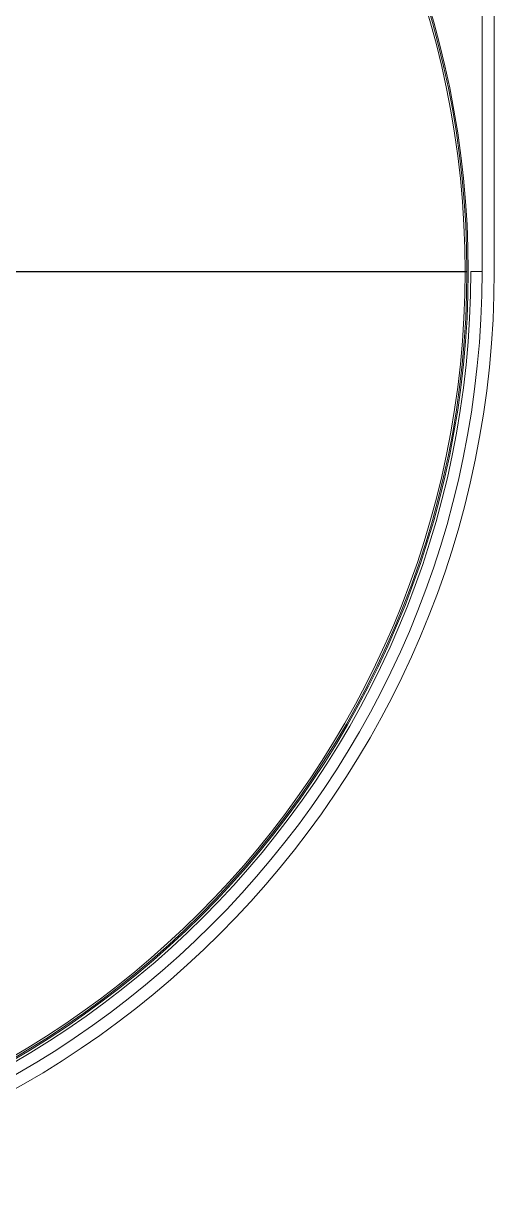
# Model space of a CAD drawing. Header units: millimetres. Extents: x -20146070 to 165023, y -3349561 to 35447.
# Drawn here: x -354619.6 to -354501.1, y -7043.4 to -6745.1 of the extents above; entities that cross this region are included whole.
import ezdxf

# ---------------------------------------------------------------- set-up
doc = ezdxf.new("R2010")
doc.units = ezdxf.units.MM
doc.header["$LTSCALE"] = 50
for name, color, linetype in [('ASPL- FM200-DEVICES', 8, 'Continuous'), ('M-_FM200 PIPE', 1, 'Continuous'), ('M_FM 200 Cylinder', 1, 'Continuous')]:
    doc.layers.add(name, color=color, linetype=linetype)

# ---------------------------------------------------------------- blocks, each defined once
blk = doc.blocks.new('180')
at = {"layer": 'ASPL- FM200-DEVICES', "color": 1, "lineweight": 5}
for p, q in [((-38660.78, -130056.41), (-38433.88, -130056.41)), ((-38433.88, -130059.48), (-38660.78, -130059.48)), ((-38660.78, -130059.48), (-38660.78, -130062.34))]:
    blk.add_line(p, q, dxfattribs=at)
for radius in [229.34, 229.02, 228.54]:
    blk.add_circle((-38660.78, -130292.31), radius, dxfattribs=at)
for radius in [235.9, 232.83, 229.97]:
    blk.add_arc((-38660.78, -130292.31), radius, 90, 270, dxfattribs=at)

msp = doc.modelspace()

# ---------------------------------------------------------------- linework, layer by layer
at = {"layer": 'M-_FM200 PIPE'}
msp.add_line((-357421.84, -6807.49), (-354507.97, -6807.49), dxfattribs=at)

# ---------------------------------------------------------------- block references
at = {"layer": 'M_FM 200 Cylinder', "lineweight": -3, "xscale": -1, "rotation": 270}
msp.add_blockref('180', (-224444.68, 31853.29), dxfattribs=at)

doc.saveas('drawing.dxf')
